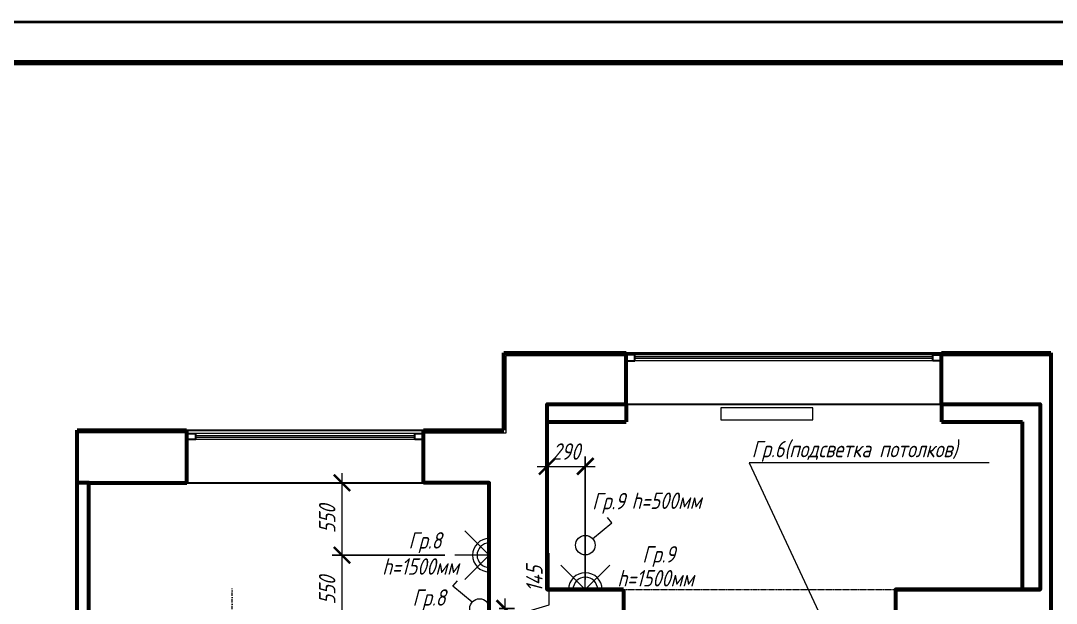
# Model space of a CAD drawing. Header units: millimetres. Extents: x 653176 to 972033, y 753746 to 925850.
# Drawn here: x 769909 to 777784, y 820168 to 824600 of the extents above; entities that cross this region are included whole.
import ezdxf

# ---------------------------------------------------------------- set-up
doc = ezdxf.new("R2010")
doc.units = ezdxf.units.MM
doc.header["$LTSCALE"] = 10
doc.linetypes.add('DASHDOTX2', pattern=[50.8, 25.4, -12.7, 0, -12.7])
doc.linetypes.add('HIDDEN', pattern=[0.375, 0.25, -0.125])
doc.layers.get('0').update_dxf_attribs({"color": 65, "lineweight": 25})
for name, color, linetype, lineweight in [('AL', 7, 'Continuous', 30), ('ALAN-Rev4', 6, 'Continuous', 13), ('wall', 95, 'Continuous', 60), ('мебель_Ном_пера__1_Pen_No__1', 7, 'Continuous', 13), ('ОСИ', 75, 'DASHDOTX2', 0), ('проем', 252, 'Continuous', 13), ('размh150', 7, 'Continuous', 9), ('стекло_Pen_No__1', 7, 'Continuous', 13), ('Текст', 132, 'Continuous', 25), ('ТЕКСТ1', 90, 'Continuous', 25), ('шахты', 22, 'Continuous', 18)]:
    doc.layers.add(name, color=color, linetype=linetype, lineweight=lineweight)
doc.layers.add('мебель_Pen_No__3', color=7, linetype='Continuous', lineweight=18, true_color=0xff6600)
doc.styles.add('ГОСТ тип А', font='gost_a.shx', dxfattribs={"oblique": 15, "height": 125})
doc.dimstyles.new('ГОСТ тип А', dxfattribs={"dimtxt": 125, "dimasz": 125, "dimexe": 75, "dimexo": 75, "dimgap": 50, "dimtad": 1, "dimdec": 0, "dimrnd": 5, "dimtxsty": 'ГОСТ тип А', "dimblk": 'ARCHTICK', "dimcen": 50, "dimdle": 75, "dimadec": 0, "dimazin": 0, "dimtfac": 1, "dimtdec": 0, "dimtmove": 1, "dimatfit": 2, "dimfxl": 1, "dimlwd": 9, "dimarcsym": 0})

# ---------------------------------------------------------------- blocks, each defined once
blk = doc.blocks.new('_ARCHTICK')
at = {"color": 0, "linetype": 'ByBlock', "ltscale": 50, "const_width": 0.15}
blk.add_lwpolyline([(-0.5, -0.5), (0.5, 0.5)], dxfattribs=at)
blk = doc.blocks.new('*D802')
at = {"layer": 'Defpoints', "color": 0, "lineweight": 90, "transparency": 16777216}
for p in [(773185.7, 820534.2), (772352, 819984.2), (773185.7, 819984.2)]:
    blk.add_point(p, dxfattribs=at)
at = {"layer": 'размh150', "color": 0, "lineweight": 9, "transparency": 16777216}
blk.add_line((772352, 820609.2), (772352, 819909.2), dxfattribs=at)
at = {"layer": 'размh150', "color": 0, "lineweight": -2, "transparency": 16777216}
for p, q in [((773110.7, 820534.2), (772277, 820534.2)), ((773110.7, 819984.2), (772277, 819984.2))]:
    blk.add_line(p, q, dxfattribs=at)
at = {"layer": 'размh150', "color": 0, "lineweight": 9, "transparency": 16777216, "xscale": 125, "yscale": 125, "zscale": 125}
for p, rotation in [((772352, 820534.2), 90), ((772352, 819984.2), 270)]:
    blk.add_blockref('_ARCHTICK', p, dxfattribs=dict(at, rotation=rotation))
at = {"layer": 'размh150', "color": 0, "transparency": 16777216, "insert": (772239.5, 820267.1), "char_height": 125, "attachment_point": 5, "rotation": 90, "style": 'ГОСТ тип А'}
blk.add_mtext('550', dxfattribs=at)
blk = doc.blocks.new('*D820')
at = {"layer": 'Defpoints', "color": 0, "lineweight": 90, "transparency": 16777216}
for p in [(774202.7, 821210), (773912.7, 820273.2), (774202.7, 820273.2)]:
    blk.add_point(p, dxfattribs=at)
at = {"layer": 'размh150', "color": 0, "lineweight": -2, "transparency": 16777216}
for p, q in [((773912.7, 820348.2), (773912.7, 821285)), ((774202.7, 820348.2), (774202.7, 821285))]:
    blk.add_line(p, q, dxfattribs=at)
at = {"layer": 'размh150', "color": 0, "lineweight": 9, "transparency": 16777216}
blk.add_line((773837.7, 821210), (774277.7, 821210), dxfattribs=at)
at = {"layer": 'размh150', "color": 0, "lineweight": 9, "transparency": 16777216, "xscale": 125, "yscale": 125, "zscale": 125, "rotation": 180}
blk.add_blockref('_ARCHTICK', (773912.7, 821210), dxfattribs=at)
at = {"layer": 'размh150', "color": 0, "lineweight": 9, "transparency": 16777216, "xscale": 125, "yscale": 125, "zscale": 125}
blk.add_blockref('_ARCHTICK', (774202.7, 821210), dxfattribs=at)
at = {"layer": 'размh150', "color": 0, "transparency": 16777216, "insert": (774057.7, 821322.5), "char_height": 125, "attachment_point": 5, "style": 'ГОСТ тип А'}
blk.add_mtext('290', dxfattribs=at)
blk = doc.blocks.new('*D803')
at = {"layer": 'Defpoints', "color": 0, "lineweight": 90, "transparency": 16777216}
for p in [(773185.7, 821084.2), (772352, 820534.2), (773209.9, 820534.2)]:
    blk.add_point(p, dxfattribs=at)
at = {"layer": 'размh150', "color": 0, "lineweight": 9, "transparency": 16777216}
blk.add_line((772352, 821159.2), (772352, 820459.2), dxfattribs=at)
at = {"layer": 'размh150', "color": 0, "lineweight": -2, "transparency": 16777216}
for p, q in [((773110.7, 821084.2), (772277, 821084.2)), ((773134.9, 820534.2), (772277, 820534.2))]:
    blk.add_line(p, q, dxfattribs=at)
at = {"layer": 'размh150', "color": 0, "lineweight": 9, "transparency": 16777216, "xscale": 125, "yscale": 125, "zscale": 125}
for p, rotation in [((772352, 821084.2), 90), ((772352, 820534.2), 270)]:
    blk.add_blockref('_ARCHTICK', p, dxfattribs=dict(at, rotation=rotation))
at = {"layer": 'размh150', "color": 0, "transparency": 16777216, "insert": (772239.5, 820809.2), "char_height": 125, "attachment_point": 5, "rotation": 90, "style": 'ГОСТ тип А'}
blk.add_mtext('550', dxfattribs=at)
blk = doc.blocks.new('*D833')
at = {"layer": 'Defpoints', "color": 0, "lineweight": 90, "transparency": 16777216}
for p in [(773472.7, 820128.7), (773472.7, 819984.2), (773590.2, 819984.2)]:
    blk.add_point(p, dxfattribs=at)
at = {"layer": 'размh150', "color": 0, "lineweight": 9, "transparency": 16777216}
for p, q in [((773927.7, 820157.7), (773927.7, 820549.8)), ((773590.2, 820203.7), (773590.2, 819909.2)), ((773590.2, 820056.5), (773927.7, 820157.7))]:
    blk.add_line(p, q, dxfattribs=at)
at = {"layer": 'размh150', "color": 0, "lineweight": -2, "transparency": 16777216}
for p, q in [((773547.7, 820128.7), (773665.2, 820128.7)), ((773547.7, 819984.2), (773665.2, 819984.2))]:
    blk.add_line(p, q, dxfattribs=at)
at = {"layer": 'размh150', "color": 0, "lineweight": 9, "transparency": 16777216, "xscale": 125, "yscale": 125, "zscale": 125}
for p, rotation in [((773590.2, 820128.7), 90), ((773590.2, 819984.2), 270)]:
    blk.add_blockref('_ARCHTICK', p, dxfattribs=dict(at, rotation=rotation))
at = {"layer": 'размh150', "color": 0, "transparency": 16777216, "insert": (773815.2, 820353.8), "char_height": 125, "attachment_point": 5, "rotation": 90, "style": 'ГОСТ тип А'}
blk.add_mtext('145', dxfattribs=at)

msp = doc.modelspace()

# ---------------------------------------------------------------- linework, layer by layer
at = {"layer": 'AL', "color": 7, "const_width": 20}
msp.add_lwpolyline([(765551.8, 824589.6), (786551.8, 824589.6), (786551.8, 809739.6), (765551.8, 809739.6), (765551.8, 824589.6)], dxfattribs=at)
for points in [[(766601.8, 824289.6), (786251.8, 824289.6), (786251.8, 810039.6), (766601.8, 810039.6)], [(766611.8, 824279.6), (786241.8, 824279.6), (786241.8, 810049.6), (766611.8, 810049.6)], [(766621.8, 824269.6), (786231.8, 824269.6), (786231.8, 810059.6), (766621.8, 810059.6)]]:
    msp.add_lwpolyline(points, close=True, dxfattribs=at)
at = {"layer": 'ALAN-Rev4'}
msp.add_lwpolyline([(773472.7, 820534.2), (773472.7, 821084.2)], dxfattribs=at)
at = {"layer": 'wall'}
for p, q in [((773582.7, 821484.2), (773582.7, 822074.2)), ((773582.7, 822074.2), (774512.7, 822074.2)), ((774512.7, 821684.2), (774512.7, 822074.2)), ((776912.7, 822074.2), (777742.7, 822074.2)), ((776912.7, 821684.2), (776912.7, 822074.2)), ((777742.7, 822074.2), (777742.7, 819984.2)), ((777526.7, 820273.2), (777526.7, 821548.2)), ((771172.7, 821084.2), (771172.7, 821484.2)), ((772972.7, 821084), (772972.7, 821484.2)), ((770428.7, 821084.2), (770338.7, 821084.2)), ((773912.7, 820409.2), (773912.7, 820273.2)), ((774492.7, 820273.2), (774492.7, 819984.2))]:
    msp.add_line(p, q, dxfattribs=at)
for points in [[(774492.7, 820273.2), (773912.7, 820273.2), (773912.7, 821684.2), (774512.7, 821684.2)], [(774512.7, 821684.2), (774512.7, 821548.2)], [(776912.7, 821684.2), (777662.7, 821684.2), (777662.7, 820273.2), (776562.7, 820273.2), (776562.7, 819984.2), (777162.7, 819984.2), (777162.7, 815869.2), (777162.7, 815869.2), (777162.7, 815869.2), (777162.7, 815869.2), (777162.7, 815869.2)], [(776912.7, 821684.2), (776912.7, 821548.2)], [(773912.7, 821548.2), (774512.7, 821548.2)], [(776912.7, 821548.2), (777526.7, 821548.2)], [(773767.7, 814019.2), (773767.7, 813769.2), (770338.7, 813769.2), (770338.7, 821484.2)], [(770338.7, 821484.2), (771170.6, 821484.2)], [(772972.7, 821484.2), (773582.7, 821484.2)], [(770417.7, 816394.2), (770417.7, 819654.2), (770467.7, 819654.2), (770467.7, 819988.2), (770427.7, 819988.2), (770427.7, 821084.2), (771172.7, 821084.2)], [(774492.7, 819984.2), (773472.7, 819984.2), (773472.7, 821084.2), (772972.7, 821084.2)], [(773912.7, 820273.2), (774492.7, 820273.2)], [(776562.7, 820273.2), (777662.7, 820273.2)]]:
    msp.add_lwpolyline(points, dxfattribs=at)
at = {"layer": 'мебель_Pen_No__3', "color": 7, "linetype": 'Continuous'}
for p, q in [((774404.7, 820779.4), (774370.3, 820821.6)), ((774258.3, 820659.9), (774404.7, 820779.4)), ((773472.7, 820534.2), (773286.9, 820720)), ((773472.7, 820406.7), (773472.7, 820661.7)), ((773472.7, 820534.2), (773209.9, 820534.2)), ((773472.7, 820534.2), (773286.9, 820348.4)), ((774202.7, 820273.2), (774202.7, 820536)), ((774202.7, 820273.2), (774016.9, 820459)), ((774202.7, 820273.2), (774388.5, 820459)), ((773196.2, 820297.7), (773230.6, 820339.9)), ((773342.6, 820178.2), (773196.2, 820297.7)), ((774075.1, 820273.2), (774330.2, 820273.2))]:
    msp.add_line(p, q, dxfattribs=at)
for centre in [(774202.7, 820610.4), (773398.2, 820128.7)]:
    msp.add_circle(centre, 74.4, dxfattribs=at)
for centre, radius, start, end in [((773472.7, 820534.2), 127.5, 90, 270), ((773472.7, 820534.2), 93.4, 90, 270), ((774202.7, 820273.2), 127.5, 0, 180), ((774202.7, 820273.2), 93.4, 0, 180)]:
    msp.add_arc(centre, radius, start, end, dxfattribs=at)
at = {"layer": 'мебель_Ном_пера__1_Pen_No__1', "linetype": 'Continuous'}
for p, q in [((776846, 822057.7), (774579.3, 822057.7)), ((776846, 822041.8), (774579.3, 822041.8)), ((776846, 822029.1), (774579.3, 822029.1)), ((776836, 822013.2), (774579.3, 822013.2)), ((772906, 821458.7), (771239.3, 821458.7)), ((772906, 821442.8), (771239.3, 821442.8)), ((772906, 821414.2), (771172.7, 821414.2)), ((772906, 821430.1), (771239.3, 821430.1)), ((772906, 821430.1), (771239.3, 821430.1))]:
    msp.add_line(p, q, dxfattribs=at)
at = {"layer": 'ОСИ', "ltscale": 0.1}
msp.add_lwpolyline([(771517.7, 816357.8), (771517.7, 820279.7)], dxfattribs=at)
at = {"layer": 'ОСИ', "color": 49, "linetype": 'HIDDEN', "ltscale": 0.1, "true_color": 0x474747}
msp.add_lwpolyline([(774492.7, 820273.2), (776562.7, 820273.2)], dxfattribs=at)
at = {"layer": 'проем', "lineweight": 30}
for p, q in [((774512.7, 822074.2), (776912.7, 822074.2)), ((774512.7, 821684.2), (776912.7, 821684.2)), ((771172.7, 821484.2), (772972.7, 821484.2)), ((771172.7, 821084.2), (772972.7, 821084.2))]:
    msp.add_line(p, q, dxfattribs=at)
at = {"layer": 'проем'}
msp.add_line((771172.6, 821464.2), (770336.6, 821464.2), dxfattribs=at)
for points in [[(772972.7, 821464.2), (773600.6, 821464.2), (773600.6, 822054.2), (774512.7, 822054.2)], [(776912.7, 822054.2), (777742.7, 822054.2)]]:
    msp.add_lwpolyline(points, dxfattribs=at)
at = {"layer": 'проем', "lineweight": 30}
for points in [[(774579.3, 822013.2), (774579.3, 822057.7), (774512.7, 822057.7), (774512.7, 822013.2)], [(776846, 822013.2), (776846, 822057.7), (776912.7, 822057.7), (776912.7, 822013.2)], [(771172.7, 821414.2), (771172.7, 821458.7), (771239.3, 821458.7), (771239.3, 821414.2)], [(772906, 821414.2), (772906, 821458.7), (772972.7, 821458.7), (772972.7, 821414.2)]]:
    msp.add_lwpolyline(points, close=True, dxfattribs=at)
at = {"layer": 'проем'}
msp.add_lwpolyline([(775933.6, 821564.6), (775933.6, 821654.2), (775233.6, 821654.2), (775233.6, 821564.6)], close=True, dxfattribs=at)
at = {"layer": 'проем', "lineweight": 30, "flags": 128}
msp.add_lwpolyline([(771239.3, 821414.2), (771172.7, 821414.2), (771172.7, 821458.7), (771239.3, 821458.7)], close=True, dxfattribs=at)
at = {"layer": 'стекло_Pen_No__1', "linetype": 'Continuous'}
for p, q in [((776846, 822057.7), (774579.3, 822057.7)), ((776846, 822041.8), (774579.3, 822041.8)), ((776846, 822029.1), (774579.3, 822029.1)), ((776902.7, 822013.2), (774579.3, 822013.2)), ((772906, 821458.7), (771239.3, 821458.7)), ((772906, 821442.8), (771239.3, 821442.8))]:
    msp.add_line(p, q, dxfattribs=at)
at = {"layer": 'стекло_Pen_No__1', "linetype": 'Continuous', "flags": 128}
for points in [[(776912.7, 822013.2), (776846, 822013.2), (776846, 822057.7), (776912.7, 822057.7)], [(772972.7, 821414.2), (772906, 821414.2), (772906, 821458.7), (772972.7, 821458.7)]]:
    msp.add_lwpolyline(points, close=True, dxfattribs=at)
at = {"layer": 'шахты'}
msp.add_lwpolyline([(777273.2, 821237.8), (775448.6, 821237.8), (776152.2, 819730.9)], dxfattribs=at)

# ---------------------------------------------------------------- texts
at = {"layer": 'Текст', "color": 1, "char_height": 125, "style": 'ГОСТ тип А'}
for s, insert, attachment_point in [('{\\Fgost_a|c238; }Гр{\\Fgost_a|c238;.}6(подсветка потолков)', (775403.9, 821324.4), 4), ('{\\Fgost_a|c238; }Гр{\\Fgost_a|c238;.}9', (774347.4, 820928.6), 5), ('{\\Fgost_a|c238; }Гр{\\Fgost_a|c238;.}8', (772951.7, 820629.8), 5), ('{\\Fgost_a|c238; }Гр{\\Fgost_a|c238;.}9', (774728.8, 820523.8), 5), ('{\\Fgost_a|c238; }Гр{\\Fgost_a|c238;.}8', (772982.3, 820195.5), 5)]:
    msp.add_mtext(s, dxfattribs=dict(at, insert=insert, attachment_point=attachment_point))
at = {"layer": 'ТЕКСТ1', "ltscale": 200, "char_height": 125, "attachment_point": 5, "style": 'ГОСТ тип А'}
for s, insert in [('h=500мм', (774819.8, 820948.6)), ('h=1500мм', (772949.3, 820448.2)), ('h=1500мм', (774737.3, 820358.8))]:
    msp.add_mtext(s, dxfattribs=dict(at, insert=insert))

# ---------------------------------------------------------------- dimensions: what is measured, and where the dimension line sits
at = {"layer": 'размh150'}
dim = msp.add_linear_dim(base=(774202.7, 821210), p1=(773912.7, 820273.2), p2=(774202.7, 820273.2), dimstyle='ГОСТ тип А', dxfattribs=at)
dim.commit()
dim.dimension.update_dxf_attribs({"geometry": '*D820', "text_midpoint": (774057.7, 821210), "dimtype": 160})
for base, p1, p2, picture, middle in [((772352, 820534.2), (773185.7, 821084.2), (773209.9, 820534.2), '*D803', (772352, 820809.2)), ((772352, 819984.2), (773185.7, 820534.2), (773185.7, 819984.2), '*D802', (772352, 820267.1))]:
    dim = msp.add_linear_dim(base=base, p1=p1, p2=p2, angle=90, dimstyle='ГОСТ тип А', dxfattribs=at)
    dim.commit()
    dim.dimension.update_dxf_attribs({"geometry": picture, "text_midpoint": middle, "dimtype": 160})
dim = msp.add_linear_dim(base=(773590.2244716, 819984.222215), p1=(773472.6642133, 820128.722215), p2=(773472.6642133, 819984.222215), angle=90, dimstyle='ГОСТ тип А', dxfattribs=at)
dim.commit()
dim.dimension.update_dxf_attribs({"geometry": '*D833', "text_midpoint": (773815.2244716, 820207.722215)})

doc.saveas('drawing.dxf')
